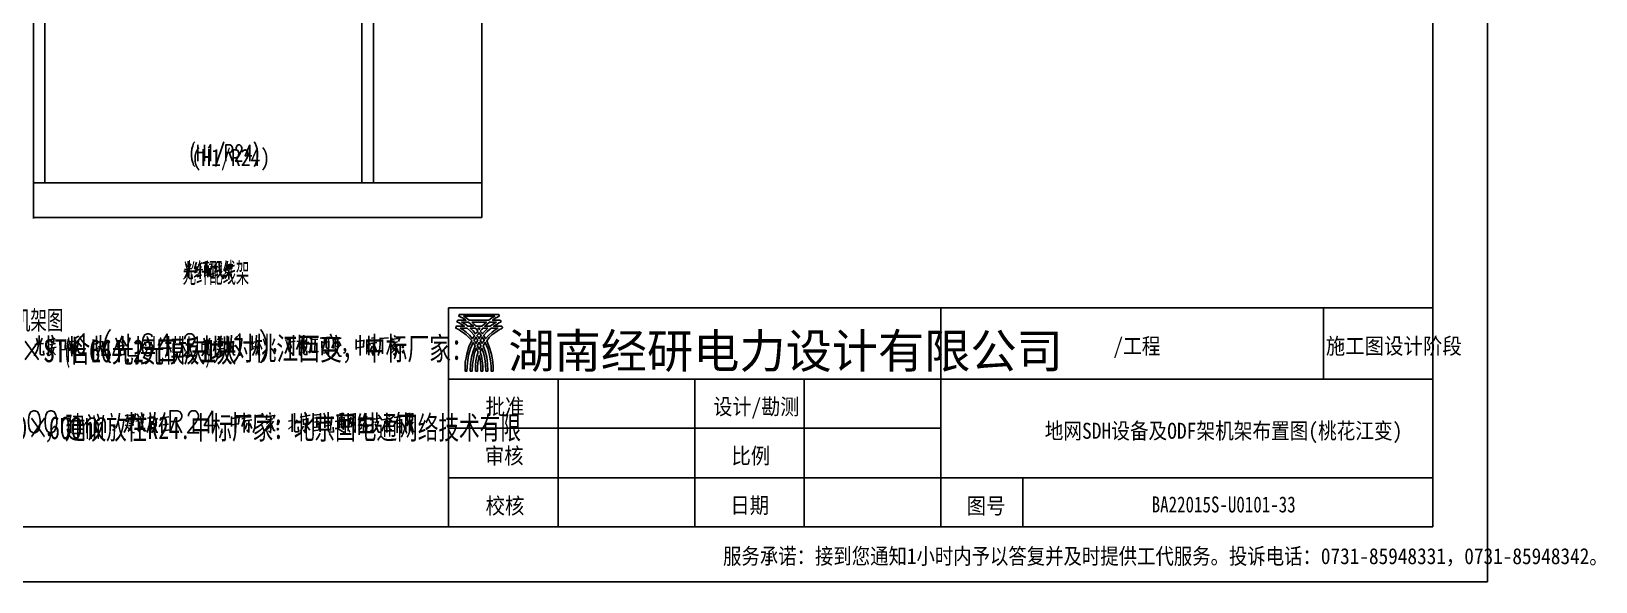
# Model space of a CAD drawing. Header units: metres. Extents: x 17 to 1264, y 17 to 859.
# Drawn here: x 453 to 1264, y 17 to 302 of the extents above; entities that cross this region are included whole.
import ezdxf

# ---------------------------------------------------------------- set-up
doc = ezdxf.new("R2010")
doc.units = ezdxf.units.M
for name, color, linetype in [('LINES', 7, 'Continuous'), ('POLYLINES', 4, 'Continuous'), ('RECTS', 7, 'Continuous'), ('TEXTS', 3, 'Continuous')]:
    doc.layers.add(name, color=color, linetype=linetype)

msp = doc.modelspace()

# ---------------------------------------------------------------- linework, layer by layer
at = {"layer": 'LINES'}
for p, q in [((1179.14, 45.22), (1179.14, 830.45)), ((453.59, 792.86), (453.59, 205.06)), ((686.01, 205.49), (686.01, 792.86)), ((459.5, 223.49), (459.5, 767.95)), ((623.8, 223.49), (623.8, 767.95)), ((629.99, 767.95), (629.99, 223.49)), ((552.38, 244.8), (548.06, 231.98)), ((538.84, 234.72), (538.84, 243.22)), ((538.84, 239.18), (542.3, 239.18)), ((542.3, 243.22), (542.3, 234.72)), ((555.11, 239.18), (556.84, 234.72)), ((565.77, 243.22), (565.77, 234.72)), ((453.59, 223.49), (686.01, 223.49)), ((453.59, 205.49), (686.01, 205.49)), ((535.82, 179.14), (531.93, 178.56)), ((533.08, 179.86), (532.65, 181.58)), ((533.8, 182.88), (533.8, 178.99)), ((534.38, 179.42), (535.24, 181.58)), ((536.97, 178.99), (538.27, 179.71)), ((538.12, 182.45), (537.11, 179.14)), ((538.7, 180.29), (537.26, 176.83)), ((538.7, 178.27), (541.43, 178.56)), ((541, 182.02), (538.99, 180.86)), ((540.14, 181.44), (540.14, 173.81)), ((542.15, 181.87), (544.75, 182.3)), ((542.44, 180.72), (542.44, 174.67)), ((542.44, 180.14), (544.17, 180.43)), ((543.59, 181.87), (543.59, 177.84)), ((544.17, 180.72), (544.03, 174.67)), ((544.75, 181.15), (546.04, 181.58)), ((546.19, 178.99), (544.89, 178.7)), ((546.19, 181.73), (546.04, 178.99)), ((547.34, 179.14), (548.63, 179.71)), ((548.49, 182.3), (547.48, 179.28)), ((548.92, 180.58), (547.63, 177.12)), ((549.35, 179.71), (551.23, 180.72)), ((549.35, 177.98), (551.37, 178.99)), ((550.65, 182.3), (551.23, 181.58)), ((553.1, 180.72), (554.83, 181.01)), ((554.25, 182.88), (553.82, 180.86)), ((554.97, 178.56), (554.97, 173.52)), ((555.4, 181.58), (555.4, 178.56)), ((555.4, 180.86), (556.7, 181.15)), ((556.7, 179.28), (555.4, 178.99)), ((556.7, 181.44), (556.55, 179.28)), ((535.96, 173.81), (535.82, 175.97)), ((536.97, 174.67), (538.7, 175.97)), ((537.11, 176.83), (538.7, 177.55)), ((542.44, 175.54), (543.88, 175.82)), ((542.73, 176.69), (543.59, 176.83)), ((543.59, 177.84), (543.88, 177.84)), ((549.07, 177.7), (547.48, 176.98)), ((547.48, 175.1), (549.21, 176.26)), ((554.97, 177.12), (552.81, 173.95)), ((553.24, 176.83), (556.84, 177.41)), ((668.87, 158.69), (1179.07, 158.69)), ((668.87, 45.22), (668.87, 158.69)), ((924.04, 158.69), (924.04, 45.36)), ((1122.47, 121.82), (1122.47, 158.83)), ((1179.07, 158.69), (1179.07, 45.22)), ((458.92, 140.26), (454.31, 139.68)), ((455.75, 141.12), (455.18, 142.99)), ((456.62, 144.43), (456.62, 139.97)), ((457.19, 140.4), (458.2, 142.99)), ((461.95, 141.7), (460.07, 141.12)), ((460.07, 137.81), (461.95, 139.97)), ((461.8, 137.66), (465.4, 138.38)), ((465.11, 140.26), (462.23, 139.54)), ((462.38, 142.13), (464.97, 142.85)), ((463.24, 140.4), (462.81, 141.7)), ((463.39, 139.82), (462.81, 136.51)), ((463.1, 144.58), (463.82, 142.85)), ((464.25, 138.1), (463.67, 135.79)), ((464.25, 142.56), (463.96, 139.97)), ((467.27, 142.42), (467.42, 136.08)), ((467.27, 141.7), (470.3, 141.98)), ((470.01, 137.23), (470.3, 142.42)), ((473.61, 141.12), (472.17, 136.51)), ((474.62, 141.55), (472.46, 141.12)), ((473.61, 144.14), (473.61, 133.78)), ((473.61, 139.97), (474.47, 138.67)), ((474.91, 142.85), (477.21, 144)), ((475.34, 140.83), (476.92, 141.12)), ((487.15, 140.4), (485.13, 139.97)), ((486.28, 144.29), (486.28, 137.38)), ((487.15, 138.53), (490.31, 139.1)), ((487.43, 140.98), (489.45, 141.26)), ((489.59, 141.55), (489.31, 138.96)), ((498.38, 138.96), (500.54, 139.54)), ((499.24, 141.26), (499.96, 139.97)), ((499.53, 143.28), (501.83, 139.1)), ((500.68, 139.82), (499.82, 137.09)), ((501.83, 139.1), (502.41, 139.1)), ((523, 145.3), (523, 133.92)), ((545.75, 140.26), (541.15, 139.68)), ((542.59, 141.12), (542.01, 142.99)), ((543.45, 144.43), (543.45, 139.97)), ((544.03, 140.4), (545.03, 142.99)), ((546.91, 140.83), (548.78, 141.41)), ((548.06, 141.12), (546.91, 136.37)), ((548.06, 144.29), (548.06, 134.06)), ((548.06, 140.4), (548.63, 139.25)), ((548.92, 142.27), (551.8, 142.7)), ((549.5, 141.12), (551.37, 141.41)), ((549.5, 141.41), (549.5, 138.38)), ((549.5, 139.82), (550.94, 140.11)), ((549.5, 138.82), (551.51, 139.1)), ((549.64, 144.14), (549.93, 141.41)), ((550.94, 144.29), (550.65, 141.41)), ((551.51, 141.7), (551.37, 139.1)), ((554.97, 140.4), (552.95, 139.97)), ((554.11, 144.29), (554.11, 137.38)), ((554.83, 138.53), (558.14, 139.1)), ((555.11, 140.98), (557.27, 141.26)), ((557.42, 141.55), (557.13, 138.96)), ((567.93, 140.4), (565.91, 139.97)), ((567.07, 144.29), (567.07, 137.38)), ((567.79, 138.53), (571.1, 139.1)), ((568.07, 140.98), (570.23, 141.26)), ((570.38, 141.55), (570.09, 138.96)), ((584.2, 141.98), (586.22, 142.27)), ((584.78, 141.41), (586.36, 135.94)), ((586.51, 140.98), (589.24, 141.41)), ((586.94, 139.97), (587.37, 137.81)), ((591.55, 141.12), (589.96, 137.23)), ((590.25, 141.26), (592.41, 141.7)), ((591.55, 144.72), (591.55, 134.21)), ((591.55, 140.83), (592.27, 139.39)), ((591.83, 137.66), (592.99, 138.96)), ((592.27, 141.12), (592.84, 139.68)), ((592.99, 144.29), (592.99, 137.81)), ((595, 142.13), (593.85, 139.82)), ((593.85, 139.1), (595, 137.52)), ((596.87, 139.68), (595.87, 141.12)), ((596.73, 144), (597.45, 142.56)), ((596.73, 135.22), (597.74, 140.98)), ((598.17, 142.27), (601.05, 142.56)), ((599.61, 142.42), (599.47, 135.94)), ((602.35, 142.99), (607.24, 143.57)), ((603.21, 141.41), (603.35, 134.21)), ((606.81, 141.12), (603.21, 140.83)), ((606.67, 134.5), (606.81, 141.55)), ((609.69, 141.12), (608.39, 138.1)), ((608.68, 142.13), (613.15, 142.99)), ((609.55, 138.38), (611.71, 138.82)), ((610.27, 142.42), (610.27, 139.1)), ((610.41, 144.58), (610.99, 143.14)), ((611.42, 142.56), (611.42, 139.1)), ((611.99, 141.26), (613, 139.1)), ((620.92, 142.42), (620.92, 137.23)), ((620.92, 141.26), (624.95, 141.84)), ((624.95, 138.53), (620.92, 137.95)), ((622.94, 144.58), (622.94, 134.06)), ((624.95, 142.13), (624.67, 138.53)), ((628.27, 141.7), (626.39, 141.12)), ((627.55, 140.83), (626.39, 137.23)), ((627.55, 144.29), (627.55, 134.21)), ((627.55, 140.83), (628.12, 139.25)), ((629.27, 138.96), (627.98, 135.79)), ((628.41, 140.26), (631.58, 140.83)), ((628.84, 142.99), (630.86, 143.42)), ((629.99, 134.21), (629.99, 140.54)), ((630.57, 138.67), (631.58, 136.08)), ((633.45, 142.85), (637.63, 143.14)), ((641.23, 139.1), (639.07, 136.8)), ((639.35, 143.14), (639.21, 140.83)), ((641.51, 140.98), (639.21, 138.38)), ((639.35, 142.42), (643.39, 142.99)), ((639.79, 140.69), (642.38, 141.12)), ((640.65, 144.43), (641.37, 143.57)), ((640.65, 140.11), (641.51, 138.53)), ((641.51, 138.24), (642.81, 139.97)), ((643.53, 143.14), (642.95, 141.26)), ((645.26, 138.53), (645.11, 138.53)), ((459.07, 134.21), (458.78, 136.51)), ((463.67, 135.94), (462.81, 136.51)), ((463.67, 135.94), (465.11, 134.35)), ((467.42, 136.94), (470.3, 137.23)), ((484.99, 136.51), (487.15, 137.81)), ((498.67, 137.23), (498.67, 133.78)), ((498.67, 136.66), (500.83, 136.94)), ((498.67, 134.35), (500.83, 134.5)), ((500.97, 137.38), (500.68, 134.64)), ((545.9, 134.21), (545.61, 136.51)), ((548.78, 137.09), (552.09, 137.66)), ((550.36, 137.09), (551.66, 134.35)), ((551.66, 134.35), (552.23, 134.35)), ((552.81, 136.51), (554.97, 137.81)), ((565.77, 136.51), (567.93, 137.81)), ((578.87, 137.09), (578.59, 137.09)), ((596.73, 135.36), (596.44, 136.37)), ((597.45, 135.79), (601.34, 136.08)), ((615.16, 137.09), (614.87, 137.09)), ((629.99, 134.06), (628.99, 135.65)), ((645.26, 135.79), (645.11, 135.79)), ((668.87, 121.82), (1179.07, 121.82)), ((725.61, 45.36), (725.61, 121.82)), ((796.46, 121.82), (796.46, 45.36)), ((853.19, 45.36), (853.19, 121.82)), ((468.28, 94.03), (468.28, 101.52)), ((481.24, 94.03), (481.24, 101.52)), ((501.11, 102.82), (502.55, 103.25)), ((501.11, 98.21), (505.15, 94.18)), ((501.4, 99.79), (502.7, 100.22)), ((501.69, 99.94), (502.7, 103.54)), ((502.84, 101.52), (506.01, 102.1)), ((505.72, 98.06), (502.99, 97.63)), ((505.29, 103.39), (503.27, 102.96)), ((503.27, 98.78), (505.43, 99.22)), ((503.42, 100.08), (505.29, 100.37)), ((504.43, 104.69), (504.43, 95.76)), ((505.15, 100.51), (505.43, 103.68)), ((508.03, 100.37), (506.73, 100.08)), ((507.45, 103.82), (508.31, 102.1)), ((507.74, 95.04), (509.03, 97.34)), ((508.03, 100.8), (508.03, 95.76)), ((510.91, 95.04), (509.03, 102.38)), ((509.61, 104.54), (510.04, 102.24)), ((512.78, 101.52), (515.66, 101.95)), ((513.93, 99.5), (514.94, 99.65)), ((514.07, 104.54), (514.36, 102.67)), ((516.81, 97.92), (515.95, 95.76)), ((516.23, 100.8), (518.11, 101.38)), ((517.39, 101.09), (516.81, 97.92)), ((520.41, 99.94), (518.83, 97.06)), ((523.87, 102.24), (519.26, 101.52)), ((520.27, 99.65), (520.27, 93.89)), ((520.41, 99.94), (521.71, 104.54)), ((523.58, 98.5), (520.84, 98.06)), ((522.14, 95.04), (522.14, 101.38)), ((527.47, 99.94), (530.49, 94.03)), ((546.47, 105.41), (546.47, 94.03)), ((556.27, 102.53), (556.27, 97.34)), ((556.27, 101.38), (560.15, 101.95)), ((560.15, 98.64), (556.27, 98.06)), ((558.14, 104.69), (558.14, 94.18)), ((560.3, 102.1), (560.01, 98.64)), ((562.89, 100.8), (561.59, 97.34)), ((563.47, 101.66), (561.74, 101.23)), ((562.89, 104.4), (562.89, 94.18)), ((562.89, 100.8), (563.32, 99.36)), ((564.47, 98.93), (563.32, 95.9)), ((563.61, 100.22), (566.92, 100.8)), ((564.19, 102.96), (566.06, 103.39)), ((565.34, 94.18), (565.34, 100.66)), ((565.77, 98.78), (566.92, 96.19)), ((568.65, 102.82), (572.97, 103.25)), ((574.7, 103.25), (574.41, 100.8)), ((576.71, 100.94), (574.41, 98.5)), ((576.43, 99.07), (574.41, 96.91)), ((574.7, 102.53), (578.73, 102.96)), ((575.13, 100.8), (577.72, 101.23)), ((575.99, 104.54), (576.57, 103.54)), ((575.99, 100.08), (576.71, 98.64)), ((576.71, 98.21), (578.01, 100.08)), ((578.73, 103.25), (578.15, 101.38)), ((580.46, 98.64), (580.31, 98.64)), ((585.93, 100.08), (587.8, 100.37)), ((585.93, 95.9), (587.8, 97.63)), ((587.8, 103.82), (587.8, 94.46)), ((588.95, 95.04), (588.95, 104.11)), ((590.39, 100.8), (588.95, 98.5)), ((591.98, 102.1), (597.02, 103.1)), ((593.56, 97.49), (591.98, 94.75)), ((593.42, 101.23), (593.56, 98.06)), ((593.42, 100.8), (595.87, 101.23)), ((593.56, 98.5), (596.01, 98.93)), ((594.86, 103.1), (594.28, 104.69)), ((595.87, 101.52), (595.87, 98.93)), ((598.6, 104.11), (598.6, 94.75)), ((598.6, 104.11), (598.6, 94.18)), ((602.49, 103.54), (598.6, 103.1)), ((599.32, 101.52), (601.77, 101.95)), ((601.63, 99.79), (599.32, 99.5)), ((600.47, 101.66), (600.47, 96.91)), ((600.76, 98.93), (601.48, 97.92)), ((602.35, 94.9), (602.49, 104.11)), ((604.65, 102.82), (604.65, 96.62)), ((604.65, 101.66), (608.25, 102.1)), ((608.11, 98.06), (604.65, 97.49)), ((605.23, 99.79), (607.39, 100.08)), ((608.39, 102.53), (607.96, 98.06)), ((610.12, 99.79), (611.71, 100.22)), ((610.84, 103.54), (611.42, 102.1)), ((612.28, 103.68), (614.15, 104.11)), ((612.28, 102.1), (612.28, 96.48)), ((612.28, 101.52), (614.73, 101.95)), ((612.86, 99.94), (614.01, 100.08)), ((612.86, 98.35), (614.15, 98.64)), ((613, 102.82), (613.72, 101.81)), ((614.44, 104.4), (613.43, 102.38)), ((613.43, 101.66), (613.43, 96.34)), ((616.75, 104.11), (616.75, 94.9)), ((616.75, 103.39), (620.49, 103.82)), ((618.33, 102.1), (617.03, 97.2)), ((617.32, 101.52), (618.47, 98.5)), ((619.77, 102.53), (618.33, 96.91)), ((618.91, 101.52), (619.91, 97.78)), ((623.37, 100.8), (622.07, 100.37)), ((623.23, 103.97), (622.22, 100.51)), ((623.8, 101.52), (622.22, 97.63)), ((622.22, 97.49), (623.8, 98.5)), ((625.53, 104.11), (624.23, 100.08)), ((624.67, 97.49), (624.67, 93.89)), ((626.25, 97.34), (624.67, 97.06)), ((624.95, 102.1), (626.54, 102.38)), ((626.25, 94.9), (626.39, 97.49)), ((627.98, 97.63), (630.28, 99.65)), ((628.27, 100.8), (630.28, 101.23)), ((630.43, 101.09), (633.02, 101.66)), ((630.57, 99.36), (632.44, 99.79)), ((631.58, 104.54), (631.58, 99.5)), ((634.46, 100.8), (639.07, 101.52)), ((636.76, 94.18), (636.76, 104.4)), ((638.63, 95.47), (636.76, 100.8)), ((637.63, 103.68), (638.2, 102.24)), ((640.65, 101.95), (645.55, 102.67)), ((642.23, 100.8), (642.23, 94.03)), ((642.23, 100.37), (644.39, 100.8)), ((642.23, 98.78), (643.96, 99.07)), ((646.7, 104.54), (646.7, 94.32)), ((646.7, 103.54), (647.71, 103.82)), ((647.71, 104.11), (647.42, 101.38)), ((648.57, 103.54), (650.3, 103.97)), ((648.57, 102.1), (649.72, 102.24)), ((650.44, 99.65), (649.43, 98.21)), ((495.5, 97.2), (495.35, 97.2)), ((505.15, 94.03), (506.01, 94.18)), ((509.75, 97.2), (508.31, 94.32)), ((510.91, 95.04), (512.06, 95.04)), ((515.95, 95.76), (514.94, 94.03)), ((520.41, 94.9), (524.15, 95.47)), ((565.34, 94.18), (564.19, 95.62)), ((580.46, 95.9), (580.31, 95.9)), ((595.58, 97.2), (596.87, 95.33)), ((598.6, 95.04), (602.2, 95.47)), ((599.03, 96.77), (601.91, 97.06)), ((614.73, 94.32), (615.31, 94.75)), ((623.8, 96.77), (622.07, 95.33)), ((624.67, 94.61), (626.39, 94.9)), ((638.63, 95.47), (639.35, 95.47)), ((643.96, 97.2), (642.23, 96.91)), ((924.04, 96.34), (668.87, 96.34)), ((935.13, 70.7), (668.87, 70.7)), ((935.13, 70.7), (1179.07, 70.7)), ((966.52, 45.22), (966.52, 70.7)), ((87.76, 45.22), (1179.14, 45.22)), ((1179.07, 45.22), (668.87, 45.22))]:
    msp.add_line(p, q, dxfattribs=at)
at = {"layer": 'POLYLINES'}
for points in [[(537.26, 244.8), (536.68, 244.08), (536.25, 242.78), (535.67, 241.2), (535.53, 239.18), (535.53, 237.6), (535.67, 235.58), (536.25, 234), (536.68, 232.7), (537.26, 231.98)], [(568.07, 244.8), (568.65, 244.08), (569.08, 242.78), (569.66, 241.2), (569.8, 239.18), (569.8, 237.6), (569.66, 235.58), (569.08, 234), (568.65, 232.7), (568.07, 231.98)], [(544.17, 241.63), (544.75, 242.06), (545.47, 243.22), (545.47, 234.72)], [(553.39, 234.72), (553.39, 243.22), (555.55, 243.22), (556.27, 242.78), (556.55, 242.5), (556.84, 241.63), (556.84, 240.77), (556.55, 240.05), (556.27, 239.62), (555.55, 239.18), (553.39, 239.18)], [(558.71, 241.2), (558.71, 241.63), (559, 242.5), (559.15, 242.78), (559.72, 243.22), (560.59, 243.22), (561.16, 242.78), (561.31, 242.5), (561.59, 241.63), (561.59, 240.77), (561.31, 240.05), (560.87, 238.75), (558.43, 234.72), (561.88, 234.72)], [(565.77, 243.22), (563.32, 237.6), (566.92, 237.6)], [(531.5, 173.66), (532.22, 174.53), (533.08, 176.4), (533.51, 178.85)], [(534.23, 178.99), (534.23, 174.38), (534.67, 173.95), (535.96, 173.95)], [(543.02, 181.87), (543.02, 179.42), (542.73, 177.41)], [(544.89, 179.28), (544.89, 175.39), (545.32, 174.96)], [(549.93, 182.74), (550.07, 177.98), (550.79, 175.82)], [(553.82, 180.86), (553.39, 179.14), (552.67, 177.55)], [(554.97, 181.3), (554.39, 178.27), (553.96, 179.42)], [(545.32, 174.96), (546.76, 174.96), (546.62, 176.83)], [(551.37, 177.98), (550.51, 176.4), (548.92, 174.38)], [(550.79, 175.82), (551.95, 173.81), (551.95, 175.97)], [(555.11, 177.12), (556.55, 174.24), (557.13, 174.24)], [(696.81, 148.32), (696.81, 148.61), (696.67, 148.75), (696.67, 148.9), (696.52, 149.04), (696.52, 149.18), (696.23, 149.18), (695.8, 149.18), (694.36, 149.18), (692.92, 149.18), (692.35, 149.18), (692.2, 149.18), (693.79, 150.19), (694.94, 150.91), (695.8, 151.34), (695.95, 151.34), (696.09, 151.49), (695.95, 151.63), (695.95, 151.92), (695.95, 152.06), (695.8, 152.06), (695.8, 152.21), (695.66, 152.35), (695.51, 152.35), (695.08, 152.35), (693.64, 152.35), (692.2, 152.35), (691.77, 152.35), (691.63, 152.35), (693.07, 153.36), (694.22, 153.94), (694.94, 154.37), (695.23, 154.37), (695.23, 154.51), (695.08, 154.66), (695.08, 154.94), (694.94, 155.23), (694.79, 155.38), (694.65, 155.38), (693.93, 155.38), (692.92, 155.38), (691.63, 155.38), (690.19, 155.38), (688.46, 155.38), (684.71, 155.38), (680.97, 155.38), (679.24, 155.38), (677.66, 155.38), (676.36, 155.38), (675.35, 155.38), (674.78, 155.38), (674.49, 155.38), (674.49, 155.23), (674.35, 155.09), (674.35, 154.94), (674.2, 154.66), (674.06, 154.51), (674.2, 154.37), (674.35, 154.37), (675.21, 153.94), (676.36, 153.36), (677.8, 152.35), (677.66, 152.35), (677.08, 152.35), (675.64, 152.35), (674.2, 152.35), (673.77, 152.35), (673.63, 152.35), (673.48, 152.21), (673.48, 152.06), (673.48, 151.92), (673.34, 151.78), (673.19, 151.49), (673.34, 151.34), (673.48, 151.34), (674.35, 150.91), (675.64, 150.19), (677.08, 149.18), (676.94, 149.18), (676.51, 149.18), (674.92, 149.18), (673.48, 149.18), (673.05, 149.18), (672.91, 149.18), (672.76, 149.18), (672.76, 149.04), (672.76, 148.9), (672.76, 148.75), (672.62, 148.75), (672.62, 148.46), (672.47, 148.32), (672.76, 148.18), (673.34, 147.89), (674.2, 147.46), (675.21, 146.74), (676.51, 145.87), (677.95, 144.72), (679.39, 143.42), (680.83, 141.84), (679.39, 138.53), (678.23, 134.78), (677.95, 132.77), (677.51, 130.61), (677.37, 128.3), (677.37, 126), (677.51, 126), (677.95, 126), (678.23, 126), (678.38, 126), (678.52, 128.16), (678.67, 130.32), (679.24, 134.21), (680.25, 137.66), (681.55, 140.83), (682.12, 139.97), (682.55, 139.1), (681.55, 136.37), (680.68, 133.2), (680.25, 129.74), (680.11, 126), (680.25, 126), (680.68, 126), (680.97, 126), (681.11, 126), (681.26, 129.46), (681.69, 132.48), (682.27, 135.36), (683.27, 137.95), (683.71, 136.8), (684.14, 135.79), (683.56, 133.63), (682.99, 131.33), (682.84, 128.74), (682.84, 126), (682.99, 126), (683.27, 126), (683.71, 126), (683.85, 126), (683.85, 128.16), (683.99, 130.32), (684.28, 132.19), (684.71, 134.06), (685.15, 132.19), (685.43, 130.32), (685.58, 128.16), (685.58, 126), (685.72, 126), (686.01, 126), (686.44, 126), (686.59, 126), (686.59, 128.74), (686.3, 131.33), (685.87, 133.63), (685.29, 135.79), (685.58, 136.8), (686.15, 137.81), (687.02, 135.36), (687.59, 132.48), (688.03, 129.31), (688.17, 126), (688.31, 126), (688.75, 126), (689.03, 126), (689.18, 126), (689.03, 129.74), (688.6, 133.2), (687.74, 136.22), (686.73, 139.1), (687.31, 139.97), (687.88, 140.83), (689.18, 137.66), (690.04, 134.21), (690.76, 130.32), (690.91, 128.16), (690.91, 126), (691.05, 126), (691.48, 126), (691.77, 126), (691.91, 126), (691.91, 128.3), (691.77, 130.61), (691.48, 132.77), (691.05, 134.78), (689.9, 138.53), (688.6, 141.7), (689.9, 143.42), (691.34, 144.72), (692.78, 145.87), (694.07, 146.74), (695.23, 147.46), (696.09, 147.89), (696.67, 148.18), (696.81, 148.32)], [(696.81, 148.32), (696.81, 148.61), (696.67, 148.75), (696.67, 148.9), (696.52, 149.04), (696.52, 149.18), (696.23, 149.18), (695.8, 149.18), (694.36, 149.18), (692.92, 149.18), (692.35, 149.18), (692.2, 149.18), (693.79, 150.19), (694.94, 150.91), (695.8, 151.34), (695.95, 151.34), (696.09, 151.49), (695.95, 151.63), (695.95, 151.92), (695.95, 152.06), (695.8, 152.06), (695.8, 152.21), (695.66, 152.35), (695.51, 152.35), (695.08, 152.35), (693.64, 152.35), (692.2, 152.35), (691.77, 152.35), (691.63, 152.35), (693.07, 153.36), (694.22, 153.94), (694.94, 154.37), (695.23, 154.37), (695.23, 154.51), (695.08, 154.66), (695.08, 154.94), (694.94, 155.23), (694.79, 155.38), (694.65, 155.38), (693.93, 155.38), (692.92, 155.38), (691.63, 155.38), (690.19, 155.38), (688.46, 155.38), (684.71, 155.38), (680.97, 155.38), (679.24, 155.38), (677.66, 155.38), (676.36, 155.38), (675.35, 155.38), (674.78, 155.38), (674.49, 155.38), (674.49, 155.23), (674.35, 155.09), (674.35, 154.94), (674.2, 154.66), (674.06, 154.51), (674.2, 154.37), (674.35, 154.37), (675.21, 153.94), (676.36, 153.36), (677.8, 152.35), (677.66, 152.35), (677.08, 152.35), (675.64, 152.35), (674.2, 152.35), (673.77, 152.35), (673.63, 152.35), (673.48, 152.21), (673.48, 152.06), (673.48, 151.92), (673.34, 151.78), (673.19, 151.49), (673.34, 151.34), (673.48, 151.34), (674.35, 150.91), (675.64, 150.19), (677.08, 149.18), (676.94, 149.18), (676.51, 149.18), (674.92, 149.18), (673.48, 149.18), (673.05, 149.18), (672.91, 149.18), (672.76, 149.18), (672.76, 149.04), (672.76, 148.9), (672.76, 148.75), (672.62, 148.75), (672.62, 148.46), (672.47, 148.32), (672.76, 148.18), (673.34, 147.89), (674.2, 147.46), (675.21, 146.74), (676.51, 145.87), (677.95, 144.72), (679.39, 143.42), (680.83, 141.84), (679.39, 138.53), (678.23, 134.78), (677.95, 132.77), (677.51, 130.61), (677.37, 128.3), (677.37, 126), (677.51, 126), (677.95, 126), (678.23, 126), (678.38, 126), (678.52, 128.16), (678.67, 130.32), (679.24, 134.21), (680.25, 137.66), (681.55, 140.83), (682.12, 139.97), (682.55, 139.1), (681.55, 136.37), (680.68, 133.2), (680.25, 129.74), (680.11, 126), (680.25, 126), (680.68, 126), (680.97, 126), (681.11, 126), (681.26, 129.46), (681.69, 132.48), (682.27, 135.36), (683.27, 137.95), (683.71, 136.8), (684.14, 135.79), (683.56, 133.63), (682.99, 131.33), (682.84, 128.74), (682.84, 126), (682.99, 126), (683.27, 126), (683.71, 126), (683.85, 126), (683.85, 128.16), (683.99, 130.32), (684.28, 132.19), (684.71, 134.06), (685.15, 132.19), (685.43, 130.32), (685.58, 128.16), (685.58, 126), (685.72, 126), (686.01, 126), (686.44, 126), (686.59, 126), (686.59, 128.74), (686.3, 131.33), (685.87, 133.63), (685.29, 135.79), (685.58, 136.8), (686.15, 137.81), (687.02, 135.36), (687.59, 132.48), (688.03, 129.31), (688.17, 126), (688.31, 126), (688.75, 126), (689.03, 126), (689.18, 126), (689.03, 129.74), (688.6, 133.2), (687.74, 136.22), (686.73, 139.1), (687.31, 139.97), (687.88, 140.83), (689.18, 137.66), (690.04, 134.21), (690.76, 130.32), (690.91, 128.16), (690.91, 126), (691.05, 126), (691.48, 126), (691.77, 126), (691.91, 126), (691.91, 128.3), (691.77, 130.61), (691.48, 132.77), (691.05, 134.78), (689.9, 138.53), (688.6, 141.7), (689.9, 143.42), (691.34, 144.72), (692.78, 145.87), (694.07, 146.74), (695.23, 147.46), (696.09, 147.89), (696.67, 148.18), (696.81, 148.32)], [(676.51, 154.37), (676.79, 154.37), (677.23, 154.37), (678.09, 154.37), (679.1, 154.37), (681.69, 154.37), (684.71, 154.37), (687.59, 154.37), (690.19, 154.37), (691.34, 154.37), (692.06, 154.37), (692.63, 154.37), (692.78, 154.37), (691.34, 153.5), (689.75, 152.35), (689.61, 152.35), (689.32, 152.35), (688.89, 152.35), (688.17, 152.35), (686.59, 152.35), (684.71, 152.35), (682.84, 152.35), (681.11, 152.35), (680.54, 152.35), (679.96, 152.35), (679.67, 152.35), (679.53, 152.35), (677.95, 153.5), (676.51, 154.37)], [(676.51, 154.37), (676.79, 154.37), (677.23, 154.37), (678.09, 154.37), (679.1, 154.37), (681.69, 154.37), (684.71, 154.37), (687.59, 154.37), (690.19, 154.37), (691.34, 154.37), (692.06, 154.37), (692.63, 154.37), (692.78, 154.37), (691.34, 153.5), (689.75, 152.35), (689.61, 152.35), (689.32, 152.35), (688.89, 152.35), (688.17, 152.35), (686.59, 152.35), (684.71, 152.35), (682.84, 152.35), (681.11, 152.35), (680.54, 152.35), (679.96, 152.35), (679.67, 152.35), (679.53, 152.35), (677.95, 153.5), (676.51, 154.37)], [(493.63, 147.46), (492.76, 146.45), (491.9, 144.72), (491.03, 142.56), (490.6, 139.97), (490.6, 137.81), (491.03, 135.07), (491.9, 132.91), (492.76, 131.33), (493.63, 130.18)], [(571.39, 147.46), (572.25, 146.45), (573.11, 144.72), (573.98, 142.56), (574.41, 139.97), (574.41, 137.81), (573.98, 135.07), (573.11, 132.91), (572.25, 131.33), (571.39, 130.18)], [(674.92, 148.18), (675.07, 148.18), (675.5, 148.18), (676.65, 148.18), (677.95, 148.18), (678.38, 148.18), (678.52, 148.18), (680.39, 146.45), (682.27, 144.43), (681.83, 143.57), (681.26, 142.7), (679.67, 144.58), (677.95, 146.16), (676.36, 147.31), (674.92, 148.18)], [(674.92, 148.18), (675.07, 148.18), (675.5, 148.18), (676.65, 148.18), (677.95, 148.18), (678.38, 148.18), (678.52, 148.18), (680.39, 146.45), (682.27, 144.43), (681.83, 143.57), (681.26, 142.7), (679.67, 144.58), (677.95, 146.16), (676.36, 147.31), (674.92, 148.18)], [(675.79, 151.34), (675.64, 151.34), (675.93, 151.34), (676.22, 151.34), (677.51, 151.34), (678.67, 151.34), (679.1, 151.34), (679.24, 151.34), (680.39, 150.34), (681.69, 149.18), (681.55, 149.18), (681.26, 149.18), (680.25, 149.18), (679.24, 149.18), (678.95, 149.18), (678.81, 149.18), (677.23, 150.48), (675.79, 151.34)], [(675.79, 151.34), (675.64, 151.34), (675.93, 151.34), (676.22, 151.34), (677.51, 151.34), (678.67, 151.34), (679.1, 151.34), (679.24, 151.34), (680.39, 150.34), (681.69, 149.18), (681.55, 149.18), (681.26, 149.18), (680.25, 149.18), (679.24, 149.18), (678.95, 149.18), (678.81, 149.18), (677.23, 150.48), (675.79, 151.34)], [(682.7, 148.18), (683.42, 147.46), (683.99, 146.74), (683.42, 146.02), (682.84, 145.3), (681.55, 146.88), (680.11, 148.18), (680.25, 148.18), (680.54, 148.18), (681.4, 148.18), (682.27, 148.18), (682.55, 148.18), (682.7, 148.18)], [(682.7, 148.18), (683.42, 147.46), (683.99, 146.74), (683.42, 146.02), (682.84, 145.3), (681.55, 146.88), (680.11, 148.18), (680.25, 148.18), (680.54, 148.18), (681.4, 148.18), (682.27, 148.18), (682.55, 148.18), (682.7, 148.18)], [(680.83, 151.34), (680.97, 151.34), (681.26, 151.34), (682.12, 151.34), (683.27, 151.34), (684.71, 151.34), (686.01, 151.34), (687.31, 151.34), (688.17, 151.34), (688.31, 151.34), (688.46, 151.34), (687.31, 150.34), (686.15, 149.18), (686.01, 149.18), (685.72, 149.18), (684.71, 149.18), (683.71, 149.18), (683.27, 149.18), (683.13, 149.18), (681.98, 150.34), (680.83, 151.34)], [(680.83, 151.34), (680.97, 151.34), (681.26, 151.34), (682.12, 151.34), (683.27, 151.34), (684.71, 151.34), (686.01, 151.34), (687.31, 151.34), (688.17, 151.34), (688.31, 151.34), (688.46, 151.34), (687.31, 150.34), (686.15, 149.18), (686.01, 149.18), (685.72, 149.18), (684.71, 149.18), (683.71, 149.18), (683.27, 149.18), (683.13, 149.18), (681.98, 150.34), (680.83, 151.34)], [(684.71, 146.02), (685.15, 145.15), (685.72, 144.43), (685.15, 143.71), (684.71, 142.85), (684.14, 143.71), (683.56, 144.43), (684.14, 145.15), (684.71, 146.02)], [(684.71, 146.02), (685.15, 145.15), (685.72, 144.43), (685.15, 143.71), (684.71, 142.85), (684.14, 143.71), (683.56, 144.43), (684.14, 145.15), (684.71, 146.02)], [(685.15, 148.18), (684.86, 147.89), (684.71, 147.6), (684.43, 147.89), (684.14, 148.18), (684.28, 148.18), (684.71, 148.18), (685, 148.18), (685.15, 148.18)], [(685.15, 148.18), (684.86, 147.89), (684.71, 147.6), (684.43, 147.89), (684.14, 148.18), (684.28, 148.18), (684.71, 148.18), (685, 148.18), (685.15, 148.18)], [(685.29, 146.74), (686.01, 147.46), (686.59, 148.18), (686.73, 148.18), (687.02, 148.18), (687.88, 148.18), (688.89, 148.18), (689.18, 148.18), (687.88, 146.88), (686.44, 145.3), (685.87, 146.02), (685.29, 146.74)], [(685.29, 146.74), (686.01, 147.46), (686.59, 148.18), (686.73, 148.18), (687.02, 148.18), (687.88, 148.18), (688.89, 148.18), (689.18, 148.18), (687.88, 146.88), (686.44, 145.3), (685.87, 146.02), (685.29, 146.74)], [(694.51, 148.18), (694.36, 148.18), (693.07, 147.31), (691.48, 146.16), (689.75, 144.58), (688.03, 142.7), (687.59, 143.57), (687.02, 144.43), (688.89, 146.45), (690.91, 148.18), (691.05, 148.18), (691.34, 148.18), (692.63, 148.18), (693.93, 148.18), (694.22, 148.18), (694.51, 148.18)], [(694.51, 148.18), (694.36, 148.18), (693.07, 147.31), (691.48, 146.16), (689.75, 144.58), (688.03, 142.7), (687.59, 143.57), (687.02, 144.43), (688.89, 146.45), (690.91, 148.18), (691.05, 148.18), (691.34, 148.18), (692.63, 148.18), (693.93, 148.18), (694.22, 148.18), (694.51, 148.18)], [(693.64, 151.34), (692.2, 150.48), (690.47, 149.18), (690.33, 149.18), (690.04, 149.18), (689.03, 149.18), (688.03, 149.18), (687.74, 149.18), (687.59, 149.18), (688.89, 150.34), (690.04, 151.34), (690.19, 151.34), (690.62, 151.34), (691.91, 151.34), (693.07, 151.34), (693.5, 151.34), (693.64, 151.34)], [(693.64, 151.34), (692.2, 150.48), (690.47, 149.18), (690.33, 149.18), (690.04, 149.18), (689.03, 149.18), (688.03, 149.18), (687.74, 149.18), (687.59, 149.18), (688.89, 150.34), (690.04, 151.34), (690.19, 151.34), (690.62, 151.34), (691.91, 151.34), (693.07, 151.34), (693.5, 151.34), (693.64, 151.34)], [(454.03, 133.92), (454.75, 134.93), (455.75, 137.09), (456.33, 139.82)], [(457.05, 140.11), (457.05, 134.78), (457.48, 134.35), (459.07, 134.35)], [(461.51, 144.43), (461.51, 133.92), (460.65, 135.5)], [(474.91, 143.71), (474.91, 138.53), (474.33, 134.93)], [(476.92, 141.41), (476.35, 137.81), (475.77, 136.51), (474.62, 134.64)], [(475.48, 139.82), (477.35, 135.22), (477.64, 135.22)], [(477.64, 143.14), (478.51, 143.71), (479.8, 145.3), (479.8, 133.92)], [(488.44, 144.58), (488.15, 138.82), (487.58, 136.22), (486.43, 134.06)], [(488.44, 138.82), (489.59, 134.35), (490.46, 134.35)], [(499.67, 144.29), (498.67, 141.26), (497.08, 138.24)], [(502.7, 145.3), (502.7, 133.92), (507.88, 133.92)], [(515.23, 143.71), (514.79, 144.72), (513.5, 145.3), (512.63, 145.3), (511.34, 144.72), (510.47, 143.14), (510.04, 140.4), (510.04, 137.81), (510.47, 135.65), (511.34, 134.5), (512.63, 133.92), (513.07, 133.92), (514.36, 134.5), (515.23, 135.65), (515.66, 137.23), (515.66, 137.81), (515.23, 139.39), (514.36, 140.4), (513.07, 140.98), (512.63, 140.98), (511.34, 140.4), (510.47, 139.39), (510.04, 137.81)], [(523, 145.3), (518.68, 137.81), (525.16, 137.81)], [(532.07, 142.56), (532.07, 143.14), (532.51, 144.29), (532.94, 144.72), (533.8, 145.3), (535.53, 145.3), (536.39, 144.72), (536.83, 144.29), (537.26, 143.14), (537.26, 142.13), (536.83, 140.98), (535.96, 139.39), (531.64, 133.92), (537.69, 133.92)], [(540.86, 133.92), (541.58, 134.93), (542.59, 137.09), (543.02, 139.82)], [(543.88, 140.11), (543.88, 134.78), (544.31, 134.35), (545.9, 134.35)], [(550.51, 138.96), (550.22, 137.52), (548.63, 133.92)], [(556.27, 144.58), (555.98, 138.82), (555.4, 136.22), (554.25, 134.06)], [(556.27, 138.82), (557.42, 134.35), (558.14, 134.35)], [(558.43, 143.14), (559.29, 143.71), (560.59, 145.3), (560.59, 133.92)], [(569.23, 144.58), (568.94, 138.82), (568.36, 136.22), (567.21, 134.06)], [(569.23, 138.82), (570.38, 134.35), (571.1, 134.35)], [(586.51, 142.85), (585.64, 139.1), (584.06, 135.07)], [(588.38, 144.58), (588.38, 134.06), (587.23, 135.65)], [(592.99, 137.95), (592.84, 136.51), (592.27, 135.22), (591.69, 134.06)], [(593.85, 144.58), (593.85, 134.93), (594.28, 134.5), (595.43, 134.5), (595.29, 136.51)], [(604.51, 143.14), (604.36, 139.82), (604.07, 138.24), (603.35, 137.09)], [(605.37, 143.28), (605.37, 138.24), (605.66, 137.81), (606.38, 137.81)], [(611.99, 139.1), (610.7, 136.37), (608.54, 133.78)], [(633.45, 143.28), (633.31, 140.11), (633.02, 136.51), (632.3, 134.06)], [(641.51, 137.95), (640.22, 136.51), (638.49, 134.78)], [(641.51, 138.53), (641.51, 136.37), (641.23, 133.92), (640.36, 135.07)], [(641.66, 138.38), (643.1, 135.22), (643.67, 135.22)], [(645.53, 138.57), (645.15, 139.04), (644.77, 138.57)], [(644.77, 138.57), (645.15, 138.1), (645.53, 138.57)], [(645.43, 138.57), (645.15, 138.93), (644.86, 138.57)], [(644.86, 138.57), (645.15, 138.22), (645.43, 138.57)], [(645.34, 138.57), (645.15, 138.81), (644.96, 138.57)], [(644.96, 138.57), (645.15, 138.34), (645.34, 138.57)], [(681.98, 141.84), (682.55, 142.7), (682.99, 143.57), (683.56, 142.7), (683.99, 141.98), (683.56, 141.12), (683.13, 140.26), (682.55, 141.12), (681.98, 141.84)], [(681.98, 141.84), (682.55, 142.7), (682.99, 143.57), (683.56, 142.7), (683.99, 141.98), (683.56, 141.12), (683.13, 140.26), (682.55, 141.12), (681.98, 141.84)], [(684.71, 137.23), (684.28, 138.24), (683.71, 139.1), (684.14, 139.97), (684.71, 140.83), (685.15, 139.97), (685.58, 139.1), (685.15, 138.24), (684.71, 137.23)], [(684.71, 137.23), (684.28, 138.24), (683.71, 139.1), (684.14, 139.97), (684.71, 140.83), (685.15, 139.97), (685.58, 139.1), (685.15, 138.24), (684.71, 137.23)], [(686.15, 140.26), (685.72, 141.12), (685.29, 141.98), (685.87, 142.7), (686.3, 143.57), (686.87, 142.7), (687.31, 141.84), (686.73, 141.12), (686.15, 140.26)], [(686.15, 140.26), (685.72, 141.12), (685.29, 141.98), (685.87, 142.7), (686.3, 143.57), (686.87, 142.7), (687.31, 141.84), (686.73, 141.12), (686.15, 140.26)], [(461.8, 133.92), (463.1, 135.22), (463.67, 135.79)], [(527.75, 135.07), (527.32, 134.5), (527.75, 133.92), (528.19, 134.5)], [(579.16, 137.09), (579.16, 136.51), (578.87, 135.79), (578.44, 135.36), (578.01, 135.22)], [(579.1, 137.15), (578.72, 137.63), (578.34, 137.15)], [(578.34, 137.15), (578.72, 136.68), (579.1, 137.15)], [(579, 137.15), (578.72, 137.51), (578.44, 137.15)], [(578.44, 137.15), (578.72, 136.8), (579, 137.15)], [(578.91, 137.15), (578.72, 137.39), (578.53, 137.15)], [(578.53, 137.15), (578.72, 136.92), (578.91, 137.15)], [(603.35, 135.22), (606.09, 135.65), (606.67, 134.78)], [(609.98, 137.81), (612.28, 133.78), (613.29, 133.78)], [(615.45, 137.09), (615.45, 136.51), (615.16, 135.79), (614.73, 135.36), (614.3, 135.22)], [(615.38, 137.15), (615.01, 137.63), (614.63, 137.15)], [(614.63, 137.15), (615.01, 136.68), (615.38, 137.15)], [(615.29, 137.15), (615.01, 137.51), (614.72, 137.15)], [(614.72, 137.15), (615.01, 136.8), (615.29, 137.15)], [(615.19, 137.15), (615.01, 137.39), (614.82, 137.15)], [(614.82, 137.15), (615.01, 136.92), (615.19, 137.15)], [(645.53, 135.85), (645.15, 136.33), (644.77, 135.85)], [(644.77, 135.85), (645.15, 135.38), (645.53, 135.85)], [(645.43, 135.85), (645.15, 136.21), (644.86, 135.85)], [(644.86, 135.85), (645.15, 135.5), (645.43, 135.85)], [(645.34, 135.85), (645.15, 136.09), (644.96, 135.85)], [(644.96, 135.85), (645.15, 135.62), (645.34, 135.85)], [(453.59, 105.41), (452.3, 104.83), (451.43, 103.25), (451, 100.51), (451, 98.93), (451.43, 96.19), (452.3, 94.61), (453.59, 94.03), (454.46, 94.03), (455.75, 94.61), (456.62, 96.19), (457.05, 98.93), (457.05, 100.51), (456.62, 103.25), (455.75, 104.83), (454.46, 105.41), (453.59, 105.41)], [(462.23, 105.41), (460.94, 104.83), (460.07, 103.25), (459.64, 100.51), (459.64, 98.93), (460.07, 96.19), (460.94, 94.61), (462.23, 94.03), (463.1, 94.03), (464.39, 94.61), (465.26, 96.19), (465.69, 98.93), (465.69, 100.51), (465.26, 103.25), (464.39, 104.83), (463.1, 105.41), (462.23, 105.41)], [(468.28, 99.36), (469.58, 101.09), (470.44, 101.52), (471.74, 101.52), (472.6, 101.09), (473.03, 99.36), (473.03, 94.03)], [(473.03, 99.36), (474.33, 101.09), (475.19, 101.52), (476.49, 101.52), (477.35, 101.09), (477.79, 99.36), (477.79, 94.03)], [(481.24, 99.36), (482.54, 101.09), (483.4, 101.52), (484.7, 101.52), (485.56, 101.09), (485.99, 99.36), (485.99, 94.03)], [(485.99, 99.36), (487.29, 101.09), (488.15, 101.52), (489.45, 101.52), (490.31, 101.09), (490.75, 99.36), (490.75, 94.03)], [(495.77, 97.2), (495.4, 97.67), (495.02, 97.2)], [(495.68, 97.2), (495.4, 97.55), (495.11, 97.2)], [(495.58, 97.2), (495.4, 97.44), (495.21, 97.2)], [(502.84, 100.66), (502.12, 97.06), (500.68, 94.18)], [(509.75, 97.2), (510.33, 99.36), (510.76, 103.82)], [(514.07, 101.66), (513.79, 98.64), (513.5, 97.2), (512.63, 94.18)], [(514.94, 100.08), (514.65, 97.2), (514.36, 94.32), (513.79, 95.33)], [(516.52, 104.69), (516.38, 102.1), (515.95, 100.08), (515.51, 98.21)], [(515.8, 99.22), (517.39, 94.32), (518.11, 94.32)], [(524.44, 94.03), (524.44, 105.41), (528.33, 105.41), (529.63, 104.83), (530.06, 104.26), (530.49, 103.25), (530.49, 102.1), (530.06, 101.09), (529.63, 100.51), (528.33, 99.94), (524.44, 99.94)], [(533.95, 102.67), (533.95, 103.25), (534.38, 104.26), (534.81, 104.83), (535.67, 105.41), (537.4, 105.41), (538.27, 104.83), (538.7, 104.26), (539.13, 103.25), (539.13, 102.1), (538.7, 101.09), (537.83, 99.36), (533.51, 94.03), (539.56, 94.03)], [(546.47, 105.41), (542.15, 97.78), (548.63, 97.78)], [(568.65, 103.39), (568.65, 100.08), (568.36, 96.62), (567.5, 94.18)], [(576.71, 98.06), (575.42, 96.48), (573.69, 94.9)], [(576.71, 98.64), (576.71, 96.34), (576.57, 94.03), (575.56, 95.04)], [(576.86, 98.5), (578.3, 95.18), (579.02, 95.18)], [(580.77, 98.62), (580.39, 99.09), (580.02, 98.62)], [(580.02, 98.62), (580.39, 98.14), (580.77, 98.62)], [(580.68, 98.62), (580.39, 98.97), (580.11, 98.62)], [(580.11, 98.62), (580.39, 98.26), (580.68, 98.62)], [(580.58, 98.62), (580.39, 98.85), (580.21, 98.62)], [(580.21, 98.62), (580.39, 98.38), (580.58, 98.62)], [(594.71, 98.64), (594.71, 94.03), (593.71, 95.47)], [(606.38, 104.69), (606.38, 95.62), (606.52, 95.04), (606.67, 94.75), (607.1, 94.32), (609.26, 94.46), (608.97, 96.91)], [(611.71, 100.66), (611.42, 98.64), (611.71, 97.63), (611.27, 96.19)], [(614.73, 102.1), (614.44, 95.76), (613.87, 96.91)], [(620.49, 104.26), (620.49, 94.18), (619.77, 95.76)], [(626.54, 102.67), (625.53, 99.94), (624.81, 98.5), (623.51, 97.2)], [(624.95, 101.23), (626.68, 97.49), (627.4, 97.49)], [(629.42, 104.54), (629.42, 94.03), (628.55, 95.47)], [(632.59, 100.08), (631.72, 97.2), (631, 95.76), (629.56, 94.03)], [(630.71, 98.64), (632.59, 94.32), (633.45, 94.32)], [(636.62, 100.8), (635.18, 97.06), (634.17, 94.9)], [(643.1, 104.69), (642.23, 100.8), (640.36, 97.49)], [(644.39, 101.09), (644.39, 93.89), (643.67, 95.18)], [(647.42, 101.38), (647.71, 99.94), (647.42, 97.78), (646.99, 99.07)], [(648.57, 104.4), (648.57, 94.75), (649.15, 96.19)], [(650.3, 104.11), (650.15, 100.66), (648.57, 100.37)], [(648.86, 100.37), (650.44, 94.75), (651.16, 94.75)], [(495.79, 97.06), (495.79, 96.48), (495.64, 95.9), (495.07, 95.47), (494.63, 95.33)], [(495.02, 97.2), (495.4, 96.73), (495.77, 97.2)], [(495.11, 97.2), (495.4, 96.84), (495.68, 97.2)], [(495.21, 97.2), (495.4, 96.96), (495.58, 97.2)], [(551.23, 95.04), (550.79, 94.61), (551.23, 94.03), (551.66, 94.61)], [(580.77, 95.9), (580.39, 96.37), (580.02, 95.9)], [(580.02, 95.9), (580.39, 95.43), (580.77, 95.9)], [(580.68, 95.9), (580.39, 96.25), (580.11, 95.9)], [(580.11, 95.9), (580.39, 95.55), (580.68, 95.9)], [(580.58, 95.9), (580.39, 96.14), (580.21, 95.9)], [(580.21, 95.9), (580.39, 95.66), (580.58, 95.9)], [(588.95, 95.04), (589.39, 94.46), (590.97, 94.46), (590.83, 97.06)], [(602.35, 94.46), (602.35, 94.9), (602.2, 95.47)], [(610.12, 96.19), (611.27, 96.19), (614.73, 94.18)]]:
    msp.add_lwpolyline(points, dxfattribs=at)
at = {"layer": 'RECTS'}
msp.add_lwpolyline([(16.84, 858.82), (1207.43, 858.82), (1207.43, 16.85), (16.84, 16.85)], dxfattribs=at)

# ---------------------------------------------------------------- texts
at = {"layer": 'TEXTS'}
for s, height, width, p in [('(H1/R24)', 8.87, 0.846352, (535.53, 232.24)), ('光纤配线架', 10.39, 0.509028, (531.07, 171.71)), ('01地网阿尔卡特平面SDH设备机架图', 9.87, 0.664423, (335.95, 147.43)), ('湖南经研电力设计有限公司', 17.78, 1.03637, (699.83, 127.55)), ('桃花江变现有地网阿尔卡特平面SDH设备TSS-320H（R21）扩容1×STM-64光接口板1块', 11.88, 0.734297, (131.03, 130.59)), ('(', 11.88, 0.40689, (469.58, 130.59)), ('含L64.2光模块1块', 11.88, 0.68708, (472.46, 130.59)), (')', 11.88, 0.40689, (542.59, 130.59)), ('，对桃江西变，中标厂家：', 11.88, 0.733135, (545.61, 131.69)), ('/工程', 8.3, 0.897436, (1013.47, 134.81)), ('施工图设计阶段', 8.3, 0.933333, (1123.63, 134.81)), ('批准', 8.3, 0.933333, (688.03, 103.42)), ('设计/勘测', 8.3, 0.913043, (806.11, 103.42)), ('屏柜尺寸2260×800×600mm', 11.88, 0.701561, (355.96, 90.71)), ('，建议放在R24.中标厂家：北京国电通网络技术有限', 11.88, 0.69298, (459.21, 90.71)), ('地网SDH设备及ODF架机架布置图(桃花江变)', 8.3, 0.895623, (977.9, 90.89)), ('审核', 8.3, 0.933333, (687.59, 77.93)), ('比例', 8.3, 0.933333, (815.47, 77.93)), ('校核', 8.3, 0.933333, (688.03, 52.01)), ('日期', 8.3, 0.933333, (814.89, 52.3)), ('图号', 8.3, 0.933333, (937.43, 52.01)), ('BA22015S-U0101-33', 8.3, 0.777778, (1033.34, 52.73)), ('服务承诺：接到您通知1小时内予以答复并及时提供工代服务。投诉电话：0731-85948331，0731-85948342。', 8.3, 0.883134, (811.15, 25.94))]:
    msp.add_text(s, height=height, dxfattribs=dict(at, width=width)).set_placement(p)

doc.saveas('drawing.dxf')
